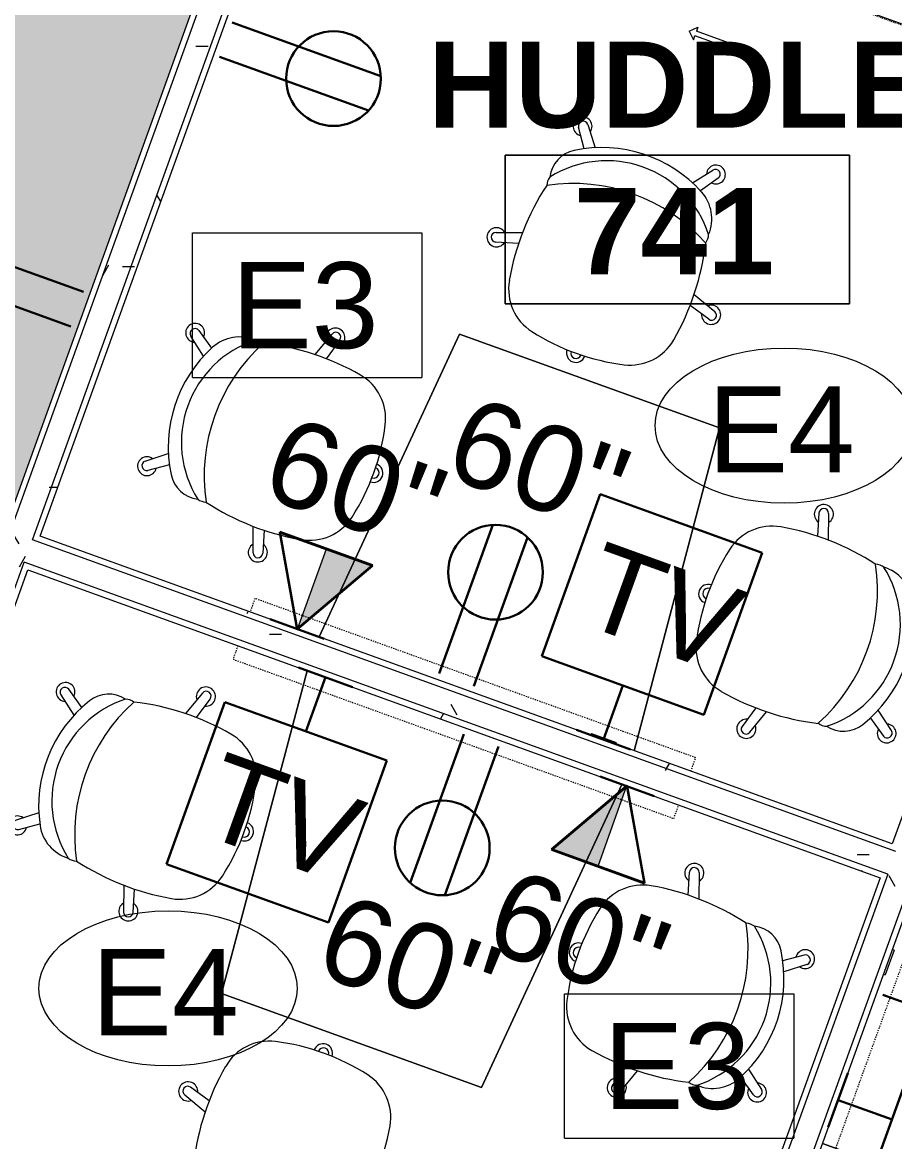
# Model space of a CAD drawing. Header units: inches. Extents: x -2349 to 1043, y -456 to 2193.
# Drawn here: x -678.6 to -587.4, y 553.7 to 670.7 of the extents above; entities that cross this region are included whole.
import ezdxf

# ---------------------------------------------------------------- set-up
doc = ezdxf.new("R2010")
doc.units = ezdxf.units.IN
doc.header["$MEASUREMENT"] = 0
doc.linetypes.add('Dash', pattern=[0.25, 0.125, -0.125])
doc.linetypes.add('Dash 1_16_', pattern=[0.125, 0.0625, -0.0625])
for name, color, linetype, lineweight in [('A-ANNO-KEYN', 231, 'Continuous', 9), ('A-ANNO-NOTE', 131, 'Continuous', 30), ('A-AREA-IDEN', 2, 'Continuous', 9), ('A-DETL-GENF', 92, 'Continuous', 9), ('A-DOOR', 31, 'Continuous', 13), ('A-WALL', 113, 'Continuous', 13), ('A-WALL-PATT', 111, 'Continuous', 13), ('E-ELEC-FIXT', 91, 'Continuous', 9), ('I-FURN', 30, 'Continuous', 9), ('I-WALL', 2, 'Continuous', 13), ('Q-CASE', 31, 'Continuous', 9), ('Q-SPCQ', 91, 'Continuous', 9), ('Q-SPCQ-HDLN', 91, 'Dash', 9), ('Q-SPCQ-IDEN', 132, 'Continuous', 9)]:
    doc.layers.add(name, color=color, linetype=linetype, lineweight=lineweight)
doc.styles.add('Arial', font='arial.ttf', dxfattribs={"height": 9})
doc.styles.add('Swis721 Lt BT', font='swissl.ttf', dxfattribs={"height": 9})
doc.styles.add('Swis721 Lt BT_B', font='', dxfattribs={"height": 9})
doc.styles.get('Swis721 Lt BT_B').set_extended_font_data('Swis721 Lt BT', bold=True)
pattern_1 = [(0, (0, 0), (30.72, 7.68), [1.267, -21.773, 1.267, -21.773, -122.88]), (0, (0, 0), (30.72, 7.68), [-46.08, 1.267, -44.813, 1.267, -21.773, -53.76]), (0, (0, 0), (30.72, 7.68), [-115.2, 1.267, -14.093, 1.267, -37.133]), (120, (11.52, 3.84), (-22.011075, 22.7643), [1.267, -21.773, 1.267, -21.773, -122.88]), (120, (11.52, 3.84), (-22.011075, 22.7643), [-46.08, 1.267, -44.813, 1.267, -21.773, -53.76]), (120, (11.52, 3.84), (-22.011075, 22.7643), [-115.2, 1.267, -14.093, 1.267, -37.133]), (240, (15.36, 19.2), (-8.708925, -30.4443), [1.267, -21.773, 1.267, -21.773, -122.88]), (240, (15.36, 19.2), (-8.708925, -30.4443), [-46.08, 1.267, -44.813, 1.267, -21.773, -53.76]), (240, (15.36, 19.2), (-8.708925, -30.4443), [-115.2, 1.267, -14.093, 1.267, -37.133])]

# ---------------------------------------------------------------- blocks, each defined once
blk = doc.blocks.new('Furniture 18 - Furniture 6-7418880-7TH FLOOR POWER _ SIGNAL')
at = {"layer": 'I-FURN'}
for p, q in [((-503.78, 565.23), (-580.71, 593.01)), ((-580.71, 593.01), (-503.78, 565.23)), ((-568.35, 579.74), (-576.5, 557.17)), ((-576.5, 557.17), (-568.35, 579.74)), ((-575.09, 556.66), (-566.94, 579.23)), ((-566.94, 579.23), (-575.09, 556.66)), ((-566.94, 579.23), (-568.35, 579.74)), ((-568.35, 579.74), (-566.94, 579.23)), ((-518.04, 525.73), (-503.78, 565.23)), ((-503.78, 565.23), (-518.04, 525.73)), ((-522.26, 563.1), (-530.41, 540.53)), ((-530.41, 540.53), (-522.26, 563.1)), ((-529, 540.02), (-520.85, 562.59)), ((-520.85, 562.59), (-529, 540.02)), ((-520.85, 562.59), (-522.26, 563.1)), ((-522.26, 563.1), (-520.85, 562.59)), ((-576.5, 557.17), (-575.09, 556.66)), ((-575.09, 556.66), (-576.5, 557.17)), ((-594.97, 553.51), (-518.04, 525.73)), ((-518.04, 525.73), (-594.97, 553.51)), ((-530.41, 540.53), (-529, 540.02)), ((-529, 540.02), (-530.41, 540.53))]:
    blk.add_line(p, q, dxfattribs=at)
blk = doc.blocks.new('Barn Door - Glass Door - D13 - DEMOUNTABLE SLIDER-40_ x 96_-8564951-7TH FLOOR POWER _ SIGNAL')
at = {"layer": 'A-DETL-GENF'}
for p, q in [((17.91, 12), (23.91, 12)), ((17.91, 11.5), (17.91, 12)), ((23.91, 12.46), (23.91, 12)), ((24.62, 11.75), (23.91, 12.46)), ((24.62, 11.75), (23.91, 11.04)), ((17.91, 11.5), (23.91, 11.5)), ((23.91, 11.04), (23.91, 11.5))]:
    blk.add_line(p, q, dxfattribs=at)
at = {"layer": 'A-DOOR', "linetype": 'Dash 1_16_', "lineweight": 9}
for p, q in [((-18, 3.62), (54, 3.62)), ((-18, 3.62), (-18, 1.87)), ((54, 3.62), (54, 1.87)), ((-18, 1.87), (54, 1.87))]:
    blk.add_line(p, q, dxfattribs=at)
at = {"layer": 'A-DOOR', "lineweight": 20}
for p, q in [((-16.81, 3.5), (-17.81, 3.5)), ((-17.81, 3.5), (-17.81, 1.75)), ((-16.81, 1.75), (-16.81, 3.5)), ((18, 3.5), (17, 3.5)), ((17, 3.5), (17, 1.75)), ((18, 1.75), (18, 3.5)), ((-17.81, 1.75), (-16.81, 1.75)), ((17, 1.75), (18, 1.75))]:
    blk.add_line(p, q, dxfattribs=at)
at = {"layer": 'A-DOOR', "lineweight": 9}
for p, q in [((-16.81, 3.5), (17, 3.5)), ((17, 1.75), (-16.81, 1.75))]:
    blk.add_line(p, q, dxfattribs=at)
blk = doc.blocks.new('Steelcase - Seating - Cobi 434 Series - Chair - Without Arm-8034674-7TH FLOOR POWER _ SIGNAL')
at = {"layer": 'I-FURN'}
for p, q in [((-7.83, 22.26), (-6.55, 20.39)), ((-5.49, 20.88), (-7.01, 22.86)), ((6.89, 22.9), (5.34, 20.89)), ((6.4, 20.39), (7.72, 22.31)), ((-9.6, 9.96), (-12.23, 9.03)), ((12.09, 9.03), (9.47, 9.96)), ((-11.91, 8.06), (-9.59, 8.75)), ((9.47, 8.75), (11.78, 8.07))]:
    blk.add_line(p, q, dxfattribs=at)
for centre, radius, start, end in [((-7.48, 22.54), 0.986, 343.1859, 277.6757), ((7.34, 22.54), 0.986, 262.3243, 196.8141), ((-7.41, 22.55), 0.51, 37.5401, 214.4596), ((7.29, 22.59), 0.509, 326.7212, 141.279), ((-0.07, 7.96), 14.01, 58.236, 118.2017), ((-4.7, 16.61), 4.2, 118.2017, 183.1495), ((-0.06, 9.46), 11.22, 38.0902, 141.9098), ((5.59, 17.11), 3.26, 347.1354, 58.236), ((-0.06, -0.95), 18.63, 61.7066, 118.2934), ((-7.54, 15.92), 1.43, 161.2842, 198.7158), ((7.41, 15.92), 1.43, 341.2842, 18.7158), ((16.9, 9.38), 26.5, 166.7242, 189.9627), ((-17.02, 9.38), 26.5, 350.0104, 13.2758), ((-11.99, 8.58), 1, 50.0619, 345.7359), ((11.87, 8.58), 1, 194.2641, 129.9381), ((-12.06, 8.55), 0.507, 109.5402, 286.4595), ((11.92, 8.56), 0.508, 253.5405, 70.4598), ((-4.03, 5.7), 5.25, 189.9627, 257.1308), ((3.9, 5.69), 5.25, 282.7273, 350.0104), ((-0.04, 23.16), 23.16, 257.1308, 282.7273), ((-0.04, 0.02), 0.981, 180, 360), ((-0.07, 0.01), 0.553, 180, 359.8742)]:
    blk.add_arc(centre, radius, start, end, dxfattribs=at)
blk = doc.blocks.new('Furniture 27 - Furniture 21-7951359-7TH FLOOR POWER _ SIGNAL')
at = {"layer": 'I-FURN'}
for p, q in [((-648.85, 602.91), (-657.8, 569.19)), ((-657.8, 569.19), (-648.85, 602.91)), ((-630.6, 559.37), (-615.94, 591.02)), ((-615.94, 591.02), (-630.6, 559.37)), ((-657.8, 569.19), (-630.6, 559.37)), ((-630.6, 559.37), (-657.8, 569.19))]:
    blk.add_line(p, q, dxfattribs=at)
blk = doc.blocks.new('Steelcase - Seating - Cobi 434 Series - Chair - Without Arm-8034673-7TH FLOOR POWER _ SIGNAL')
at = {"layer": 'I-FURN'}
for p, q in [((-11.91, -8.06), (-9.59, -8.75)), ((9.47, -8.75), (11.78, -8.07)), ((-9.6, -9.96), (-12.23, -9.03)), ((12.09, -9.03), (9.47, -9.96)), ((-7.83, -22.26), (-6.55, -20.39)), ((-5.49, -20.88), (-7.01, -22.86)), ((6.89, -22.9), (5.34, -20.89)), ((6.4, -20.39), (7.72, -22.31))]:
    blk.add_line(p, q, dxfattribs=at)
for centre, radius, start, end in [((-0.04, -23.16), 23.16, 77.2727, 102.8692), ((-0.04, -0.02), 0.981, 0, 180), ((-0.07, -0.01), 0.553, 0.1258, 180), ((-4.03, -5.7), 5.25, 102.8692, 170.0373), ((3.9, -5.69), 5.25, 9.9896, 77.2727), ((16.9, -9.38), 26.5, 170.0373, 193.2758), ((-17.02, -9.38), 26.5, 346.7242, 9.9896), ((-11.99, -8.58), 1, 14.2641, 309.9381), ((-12.06, -8.55), 0.507, 73.5405, 250.4598), ((11.87, -8.58), 1, 230.0619, 165.7359), ((11.92, -8.56), 0.508, 289.5402, 106.4595), ((-7.54, -15.92), 1.43, 161.2842, 198.7158), ((-0.06, 0.95), 18.63, 241.7066, 298.2934), ((7.41, -15.92), 1.43, 341.2842, 18.7158), ((-4.7, -16.61), 4.2, 176.8505, 241.7983), ((-0.06, -9.46), 11.22, 218.0902, 321.9098), ((5.59, -17.11), 3.26, 301.764, 12.8646), ((-0.07, -7.96), 14.01, 241.7983, 301.764), ((-7.48, -22.54), 0.986, 82.3243, 16.8141), ((7.34, -22.54), 0.986, 163.1859, 97.6757), ((-7.41, -22.55), 0.51, 145.5404, 322.4599), ((7.29, -22.59), 0.509, 218.721, 33.2788)]:
    blk.add_arc(centre, radius, start, end, dxfattribs=at)
blk = doc.blocks.new('Furniture 28 - Furniture 21-7951375-7TH FLOOR POWER _ SIGNAL')
at = {"layer": 'I-FURN'}
for p, q in [((-632.92, 638.09), (-647.58, 606.44)), ((-647.58, 606.44), (-632.92, 638.09)), ((-605.72, 628.27), (-632.92, 638.09)), ((-632.92, 638.09), (-605.72, 628.27)), ((-614.66, 594.55), (-605.72, 628.27)), ((-605.72, 628.27), (-614.66, 594.55))]:
    blk.add_line(p, q, dxfattribs=at)
blk = doc.blocks.new('PS - Junction Box _Wall Base_ - TV-4868771-7TH FLOOR POWER _ SIGNAL')
at = {"layer": 'E-ELEC-FIXT'}
for p, q in [((-619.1, 596.35), (-619.17, 596.18)), ((-619.1, 596.35), (-616.52, 595.42)), ((-616.58, 595.24), (-616.52, 595.42))]:
    blk.add_line(p, q, dxfattribs=at)
blk = doc.blocks.new('A-Flat_Screen_TV-generic - A-Flat_Screen_TV-generic-7899212-7TH FLOOR POWER _ SIGNAL')
at = {"layer": 'Q-SPCQ-HDLN'}
for p, q in [((-24.5, 3.375), (-24.5, 1.875)), ((24.5, 3.375), (-24.5, 3.375)), ((24.5, 1.875), (24.5, 3.375))]:
    blk.add_line(p, q, dxfattribs=at)
blk = doc.blocks.new('Casework 3 - Casework 3-8631788-7TH FLOOR POWER _ SIGNAL')
at = {"layer": 'Q-CASE'}
h = blk.add_hatch(color=170, dxfattribs=at)
h.paths.add_polyline_path([(-708.77, 539.38), (-652.25, 695.9), (-676.7, 704.73), (-725.98, 568.26), (-795.71, 593.44), (-798.24, 586.44), (-797.08, 586.02), (-795.01, 591.77), (-771.82, 583.4), (-773.9, 577.65), (-772.85, 577.27), (-777.56, 564.22), (-708.98, 539.45)], flags=0)
h.paths.add_polyline_path([(-701.51, 567.28), (-719.38, 573.73), (-712.93, 591.6), (-695.06, 585.15)], flags=0)
h.paths.add_polyline_path([(-687.91, 613.24), (-688.33, 613.3), (-688.42, 613.33), (-688.64, 613.47), (-688.82, 613.66), (-688.94, 613.89), (-689, 614.25), (-688.99, 614.4), (-688.91, 614.65), (-688.77, 614.87), (-688.58, 615.05), (-688.35, 615.17), (-688.1, 615.23), (-687.68, 615.17), (-687.59, 615.14), (-687.36, 615), (-687.19, 614.81), (-687.07, 614.58), (-687.01, 614.25), (-687.02, 614.07), (-687.1, 613.82), (-687.23, 613.6), (-687.43, 613.42), (-687.66, 613.3)], flags=0)
h.paths.add_polyline_path([(-694.42, 619.89), (-694.83, 619.95), (-694.93, 619.98), (-695.15, 620.12), (-695.33, 620.31), (-695.45, 620.54), (-695.51, 620.8), (-695.5, 621.06), (-695.42, 621.31), (-695.28, 621.53), (-695.09, 621.71), (-694.86, 621.83), (-694.6, 621.89), (-694.19, 621.83), (-694.09, 621.8), (-693.87, 621.66), (-693.69, 621.47), (-693.57, 621.24), (-693.52, 620.98), (-693.53, 620.72), (-693.6, 620.47), (-693.74, 620.25), (-693.93, 620.07), (-694.16, 619.95)], flags=0)
h.paths.add_polyline_path([(-685.06, 620.86), (-685.48, 620.91), (-685.57, 620.94), (-685.79, 621.08), (-685.97, 621.27), (-686.09, 621.51), (-686.15, 621.76), (-686.14, 622.02), (-686.06, 622.27), (-685.93, 622.49), (-685.67, 622.7), (-685.5, 622.79), (-685.25, 622.85), (-684.83, 622.79), (-684.65, 622.7), (-684.52, 622.62), (-684.34, 622.43), (-684.22, 622.2), (-684.16, 621.94), (-684.17, 621.68), (-684.25, 621.43), (-684.39, 621.21), (-684.58, 621.04), (-684.81, 620.91)], flags=0)
blk = doc.blocks.new('PS - Power Device _Wall Base_ - Duplex-9669255-7TH FLOOR POWER _ SIGNAL')
at = {"layer": 'E-ELEC-FIXT'}
for p, q in [((-587.48, 573.7), (-588.41, 571.12)), ((-587.48, 573.7), (-587.65, 573.77)), ((-588.59, 571.18), (-588.41, 571.12))]:
    blk.add_line(p, q, dxfattribs=at)
blk = doc.blocks.new('Room Tag - Room Name and Number-3379422-7TH FLOOR POWER _ SIGNAL')
at = {"layer": 'A-AREA-IDEN'}
for p, q in [((-0.1881, -0.1636), (-0.1881, -0.0018)), ((-0.1881, -0.0018), (0.1869, -0.0018)), ((0.1869, -0.0018), (-0.1881, -0.0018)), ((-0.1881, -0.0018), (-0.1881, -0.1636)), ((0.1869, -0.0018), (0.1869, -0.1636)), ((0.1869, -0.1636), (0.1869, -0.0018)), ((0.1869, -0.1636), (-0.1881, -0.1636)), ((-0.1881, -0.1636), (0.1869, -0.1636))]:
    blk.add_line(p, q, dxfattribs=at)
blk = doc.blocks.new('Appliance_Specialty Equipment Tag - Standard-3515593-7TH FLOOR POWER _ SIGNAL')
at = {"layer": 'Q-SPCQ-IDEN'}
blk.add_ellipse((-0.0499, 0.0037), major_axis=(-0.1406, 0), ratio=0.600473, dxfattribs=at)
blk = doc.blocks.new('Keynote Tag - Keynote Number - Boxed-135510-7TH FLOOR POWER _ SIGNAL')
at = {"layer": 'A-ANNO-KEYN'}
for p, q in [((-0.125, -0.0792), (-0.125, 0.0781)), ((-0.125, 0.0781), (0.125, 0.0781)), ((0.125, 0.0781), (0.125, -0.0792)), ((-0.125, -0.0792), (0.125, -0.0792))]:
    blk.add_line(p, q, dxfattribs=at)

msp = doc.modelspace()

# ---------------------------------------------------------------- hatches: boundary and pattern name
at = {"layer": 'A-ANNO-NOTE', "lineweight": 9}
for points in [[(-649.88, 607.2), (-641.99, 613.85), (-646.84, 615.6)], [(-618.43, 582.5), (-615.4, 590.9), (-623.28, 584.25)]]:
    msp.add_hatch(color=256, dxfattribs=at).paths.add_polyline_path(points, flags=0)
at = {"layer": 'A-WALL-PATT', "lineweight": 9}
h = msp.add_hatch(dxfattribs=at)
h.set_pattern_fill('FP_1', color=256, style=0, pattern_type=2)
h.set_pattern_definition(pattern_1)
h.paths.add_polyline_path([(-708.08, 532.08), (-649.31, 694.84), (-651.66, 695.68), (-710.43, 532.93), (-708.39, 532.2)], flags=0)
h = msp.add_hatch(dxfattribs=at)
h.set_pattern_fill('FP_1', color=256, style=0, pattern_type=2)
h.set_pattern_definition(pattern_1)
h.paths.add_polyline_path([(-707.7, 531.28), (-677.82, 614.04), (-678.41, 614.25), (-708.29, 531.5), (-708.04, 531.41)], flags=0)
h.paths.add_polyline_path([(-676.97, 616.39), (-648.72, 694.62), (-649.31, 694.84), (-677.56, 616.6)], flags=0)
h = msp.add_hatch(dxfattribs=at)
h.set_pattern_fill('FP_1', color=256, style=0, pattern_type=2)
h.set_pattern_definition(pattern_1)
h.paths.add_polyline_path([(-615.95, 504.61), (-588.13, 581.65), (-588.72, 581.86), (-616.54, 504.82)], flags=0)
h.paths.add_polyline_path([(-587.28, 584), (-559.03, 662.24), (-559.62, 662.45), (-587.87, 584.21), (-587.35, 584.03)], flags=0)
h = msp.add_hatch(dxfattribs=at)
h.set_pattern_fill('FP_1', color=256, style=0, pattern_type=2)
h.set_pattern_definition(pattern_1)
h.paths.add_polyline_path([(-613.6, 503.76), (-556.68, 661.39), (-559.03, 662.24), (-615.95, 504.61)], flags=0)
h = msp.add_hatch(dxfattribs=at)
h.set_pattern_fill('FP_1', color=256, style=0, pattern_type=2)
h.set_pattern_definition(pattern_1)
h.paths.add_polyline_path([(-613.01, 503.55), (-556.09, 661.18), (-556.68, 661.39), (-613.6, 503.76)], flags=0)
h = msp.add_hatch(dxfattribs=at)
h.set_pattern_fill('FP_1', color=256, style=0, pattern_type=2)
h.set_pattern_definition(pattern_1)
h.paths.add_polyline_path([(-588.13, 581.65), (-587.28, 584), (-677.56, 616.6), (-678.41, 614.25), (-588.2, 581.67)], flags=0)
h = msp.add_hatch(dxfattribs=at)
h.set_pattern_fill('FP_1', color=256, style=0, pattern_type=2)
h.set_pattern_definition(pattern_1)
h.paths.add_polyline_path([(-587.87, 584.21), (-587.66, 584.8), (-676.76, 616.97), (-676.97, 616.39), (-587.89, 584.22)], flags=0)
h = msp.add_hatch(dxfattribs=at)
h.set_pattern_fill('FP_1', color=256, style=0, pattern_type=2)
h.set_pattern_definition(pattern_1)
h.paths.add_polyline_path([(-588.93, 581.27), (-588.72, 581.86), (-677.82, 614.04), (-678.03, 613.45), (-590.56, 581.86)], flags=0)

# ---------------------------------------------------------------- linework, layer by layer
at = {"layer": 'A-ANNO-NOTE'}
for p, q in [((-656.68, 670.65), (-641.14, 665.03)), ((-656.68, 670.65), (-641.14, 665.03)), ((-657.99, 667.04), (-642.44, 661.43)), ((-672.23, 642.49), (-687.77, 648.1)), ((-673.53, 638.88), (-689.08, 644.49)), ((-673.53, 638.88), (-689.08, 644.49)), ((-618.19, 621.34), (-624.3, 604.41)), ((-601.26, 615.23), (-618.19, 621.34)), ((-635.02, 602.6), (-629.41, 618.14)), ((-635.02, 602.6), (-629.41, 618.14)), ((-649.89, 607.27), (-651.71, 617.43)), ((-651.71, 617.43), (-642.01, 613.92)), ((-649.88, 607.2), (-651.7, 617.35)), ((-651.7, 617.35), (-641.99, 613.85)), ((-631.42, 601.3), (-625.8, 616.84)), ((-607.37, 598.3), (-601.26, 615.23)), ((-649.89, 607.27), (-642.01, 613.92)), ((-649.88, 607.2), (-641.99, 613.85)), ((-647.07, 606.25), (-652.71, 608.29)), ((-624.3, 604.41), (-607.37, 598.3)), ((-649.75, 603.24), (-644.11, 601.2)), ((-646.93, 602.22), (-648.97, 596.57)), ((-617.87, 595.71), (-615.83, 601.35)), ((-657.44, 599.63), (-663.55, 582.7)), ((-640.51, 593.52), (-657.44, 599.63)), ((-615.05, 594.69), (-620.69, 596.73)), ((-632.45, 596.29), (-638.06, 580.75)), ((-628.84, 594.99), (-634.46, 579.45)), ((-628.84, 594.99), (-634.46, 579.45)), ((-646.62, 576.59), (-640.51, 593.52)), ((-618.21, 591.84), (-612.56, 589.81)), ((-615.4, 590.9), (-623.28, 584.25)), ((-615.38, 590.83), (-623.27, 584.18)), ((-615.4, 590.9), (-613.58, 580.75)), ((-615.38, 590.83), (-613.57, 580.67)), ((-613.58, 580.75), (-623.28, 584.25)), ((-613.57, 580.67), (-623.27, 584.18)), ((-663.55, 582.7), (-646.62, 576.59)), ((-588.66, 569.05), (-573.12, 563.43)), ((-584.63, 564.47), (-590.75, 547.54)), ((-594.35, 555.22), (-592.31, 560.86)), ((-593.33, 558.04), (-587.69, 556))]:
    msp.add_line(p, q, dxfattribs=at)
at = {"layer": 'A-ANNO-NOTE', "lineweight": 9}
for p, q in [((-646.84, 615.6), (-649.88, 607.2)), ((-641.99, 613.85), (-646.84, 615.6)), ((-649.88, 607.2), (-641.99, 613.85)), ((-615.4, 590.9), (-623.28, 584.25)), ((-618.43, 582.5), (-615.4, 590.9)), ((-623.28, 584.25), (-618.43, 582.5))]:
    msp.add_line(p, q, dxfattribs=at)
at = {"layer": 'A-ANNO-NOTE'}
for centre in [(-646.08, 664.78), (-629.15, 613.2), (-634.71, 584.39)]:
    msp.add_circle(centre, 4.95, dxfattribs=at)
at = {"layer": 'A-WALL'}
for p, q in [((-651.45, 696.27), (-710.43, 532.93)), ((-677.56, 616.6), (-649.31, 694.84)), ((-556.68, 661.39), (-613.6, 503.76)), ((-587.28, 584), (-677.56, 616.6)), ((-708.08, 532.08), (-678.41, 614.25)), ((-588.13, 581.65), (-678.41, 614.25)), ((-588.13, 581.65), (-615.95, 504.61))]:
    msp.add_line(p, q, dxfattribs=at)
at = {"layer": 'I-WALL'}
for p, q in [((-676.76, 616.97), (-647.45, 698.15)), ((-652.25, 695.9), (-708.77, 539.38)), ((-559.62, 662.45), (-587.66, 584.8)), ((-613.01, 503.55), (-556.09, 661.18)), ((-587.66, 584.8), (-676.76, 616.97)), ((-707.7, 531.28), (-678.03, 613.45)), ((-678.03, 613.45), (-588.93, 581.27)), ((-588.93, 581.27), (-616.54, 504.82))]:
    msp.add_line(p, q, dxfattribs=at)

# ---------------------------------------------------------------- block references
at = {"layer": 'A-ANNO-KEYN', "xscale": 95.99999999999994, "yscale": 95.99999999999994, "zscale": 95.99999999999994}
for p in [(-648.84, 641.15), (-609.95, 561.66)]:
    msp.add_blockref('Keynote Tag - Keynote Number - Boxed-135510-7TH FLOOR POWER _ SIGNAL', p, dxfattribs=at)
at = {"layer": 'A-AREA-IDEN', "xscale": 95.99999999999994, "yscale": 95.99999999999994, "zscale": 95.99999999999994}
msp.add_blockref('Room Tag - Room Name and Number-3379422-7TH FLOOR POWER _ SIGNAL', (-610.08, 656.94), dxfattribs=at)
at = {"layer": 'A-DOOR', "rotation": 160.1459571155227}
msp.add_blockref('Barn Door - Glass Door - D13 - DEMOUNTABLE SLIDER-40_ x 96_-8564951-7TH FLOOR POWER _ SIGNAL', (-581.74, 672.43), dxfattribs=at)
at = {"layer": 'E-ELEC-FIXT'}
for name in ['PS - Junction Box _Wall Base_ - TV-4868771-7TH FLOOR POWER _ SIGNAL', 'PS - Power Device _Wall Base_ - Duplex-9669255-7TH FLOOR POWER _ SIGNAL']:
    msp.add_blockref(name, (0, 0), dxfattribs=at)
at = {"layer": 'I-FURN'}
for name, p, rotation in [('Steelcase - Seating - Cobi 434 Series - Chair - Without Arm-8034673-7TH FLOOR POWER _ SIGNAL', (-620.79, 636.1), 160.1459571155205), ('Steelcase - Seating - Cobi 434 Series - Chair - Without Arm-8034673-7TH FLOOR POWER _ SIGNAL', (-641.89, 623.52), 250.1459571155208), ('Steelcase - Seating - Cobi 434 Series - Chair - Without Arm-8034674-7TH FLOOR POWER _ SIGNAL', (-606.96, 610.91), 250.14595711552), ('Steelcase - Seating - Cobi 434 Series - Chair - Without Arm-8034674-7TH FLOOR POWER _ SIGNAL', (-655.39, 586.13), 70.14595711552391), ('Steelcase - Seating - Cobi 434 Series - Chair - Without Arm-8034673-7TH FLOOR POWER _ SIGNAL', (-620.46, 573.52), 70.14595711552464), ('Steelcase - Seating - Cobi 434 Series - Chair - Without Arm-8034674-7TH FLOOR POWER _ SIGNAL', (-647.2, 562.98), 160.1459571155243)]:
    msp.add_blockref(name, p, dxfattribs=dict(at, rotation=rotation))
for name in ['Furniture 28 - Furniture 21-7951375-7TH FLOOR POWER _ SIGNAL', 'Furniture 27 - Furniture 21-7951359-7TH FLOOR POWER _ SIGNAL', 'Furniture 18 - Furniture 6-7418880-7TH FLOOR POWER _ SIGNAL']:
    msp.add_blockref(name, (0, 0), dxfattribs=at)
at = {"layer": 'Q-CASE'}
msp.add_blockref('Casework 3 - Casework 3-8631788-7TH FLOOR POWER _ SIGNAL', (0, 0), dxfattribs=at)
at = {"layer": 'Q-SPCQ'}
for p, rotation in [((-632.4, 598.96), 340.1459571155225), ((-632.4, 598.96), 160.1459571155225), ((-589.93, 572.99), 250.1459571155228)]:
    msp.add_blockref('A-Flat_Screen_TV-generic - A-Flat_Screen_TV-generic-7899212-7TH FLOOR POWER _ SIGNAL', p, dxfattribs=dict(at, rotation=rotation))
at = {"layer": 'Q-SPCQ-IDEN', "xscale": 95.99999999999994, "yscale": 95.99999999999994, "zscale": 95.99999999999994}
for p in [(-594.18, 628.16), (-658.59, 569.36)]:
    msp.add_blockref('Appliance_Specialty Equipment Tag - Standard-3515593-7TH FLOOR POWER _ SIGNAL', p, dxfattribs=at)

# ---------------------------------------------------------------- texts
at = {"layer": 'A-ANNO-KEYN', "char_height": 9, "width": 18.786, "attachment_point": 1, "style": 'Arial'}
for insert in [(-656.75, 645.6), (-617.86, 566.11)]:
    msp.add_mtext('E3', dxfattribs=dict(at, insert=insert))
at = {"layer": 'A-ANNO-NOTE', "lineweight": 9, "char_height": 9, "attachment_point": 1, "rotation": 340.146, "style": 'Swis721 Lt BT'}
for s, insert, width in [('60"', (-631.79, 631.84), 20.604), ('60"', (-650.95, 629.76), 20.604), ('TV', (-617.75, 616.5), 16.968), ('TV', (-657.47, 594.52), 16.968), ('60"', (-627.59, 582.45), 20.604), ('60"', (-645.34, 579.86), 20.604)]:
    msp.add_mtext(s, dxfattribs=dict(at, insert=insert, width=width))
at = {"layer": 'A-AREA-IDEN', "char_height": 9, "attachment_point": 1, "style": 'Swis721 Lt BT_B'}
for s, insert, width in [('HUDDLE', (-636.2, 668.65), 63.024), ('741', (-620.97, 653.33), 25.452)]:
    msp.add_mtext(s, dxfattribs=dict(at, insert=insert, width=width))
at = {"layer": 'Q-SPCQ-IDEN', "char_height": 9, "width": 18.786, "attachment_point": 1, "style": 'Arial'}
for insert in [(-606.95, 632.62), (-671.37, 573.82)]:
    msp.add_mtext('E4', dxfattribs=dict(at, insert=insert))

doc.saveas('drawing.dxf')
